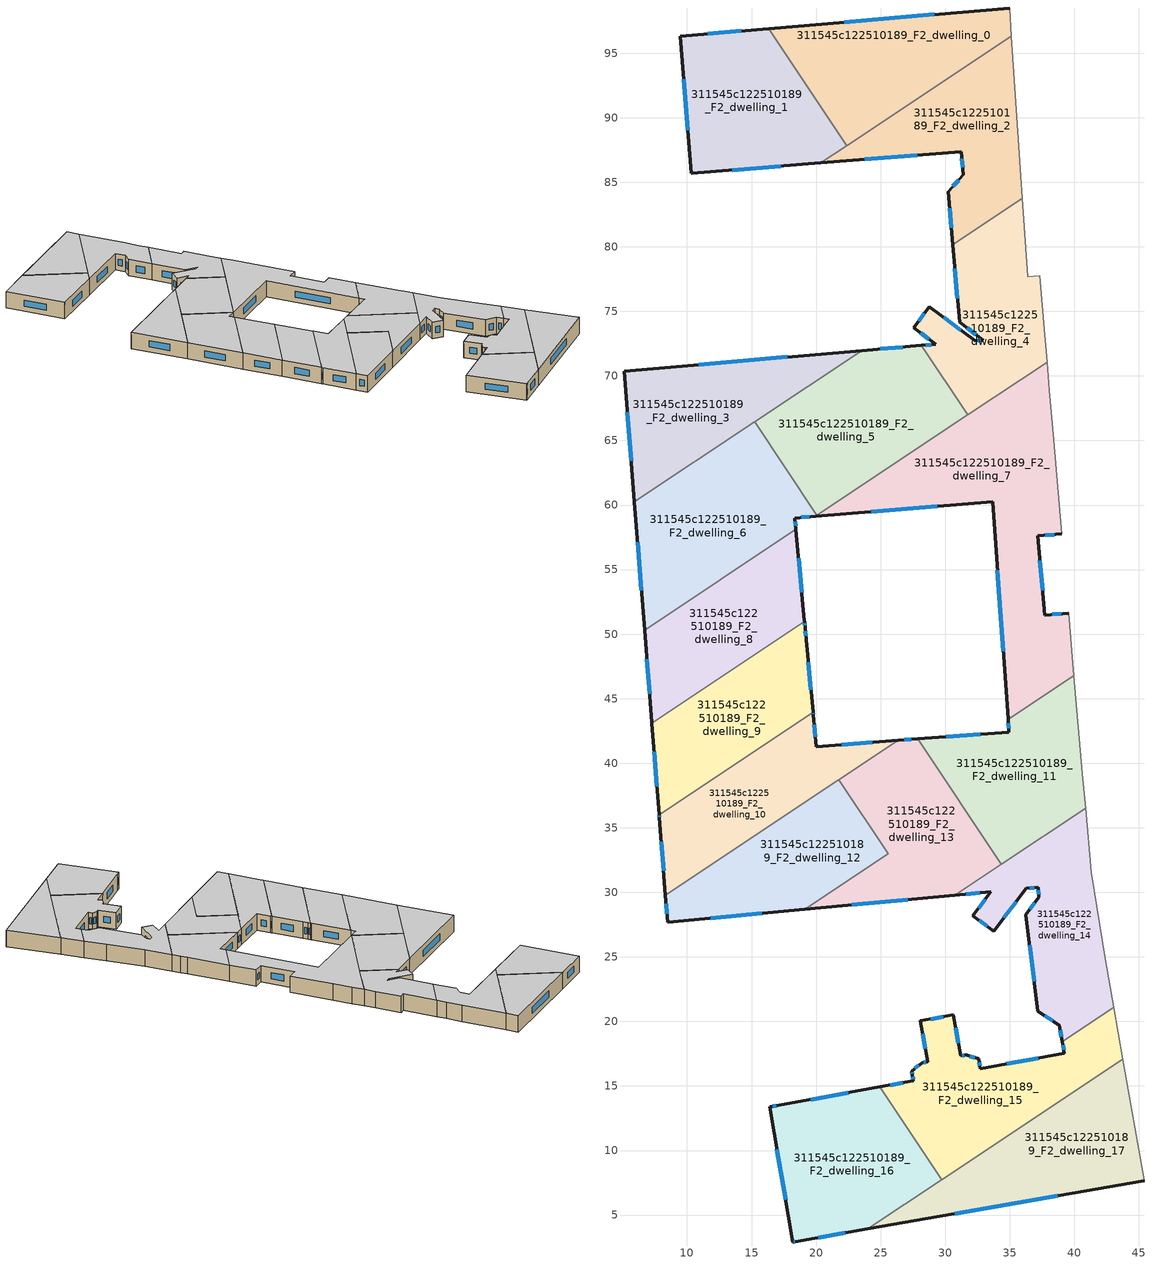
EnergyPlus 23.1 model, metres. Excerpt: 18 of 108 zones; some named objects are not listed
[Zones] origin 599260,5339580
311545c122510189_F2_dwelling_0
 floor to 311545c122510189_F1_dwelling_0 (EU_floor_Construction): 34.98,98.5 35.13,96.33 22.38,87.83 16.34,96.9 z6
 wall outside (EU_wall_Construction): 34.98,98.5 16.34,96.9 z6:9
 wall adiabatic (EU_wall_Construction): 35.13,96.33 34.98,98.5 z6:9
 wall to 311545c122510189_F2_dwelling_1 (EU_wall_Construction): 16.34,96.9 22.38,87.83 z6:9
 wall to 311545c122510189_F2_dwelling_2 (EU_wall_Construction): 22.38,87.83 35.13,96.33 z6:9
 window (EU_Window_Construction): 29.14,98 22.19,97.4 z6.94:8.06
 ceiling to 311545c122510189_F3_dwelling_0 (EU_floor_Construction): 35.13,96.33 34.98,98.5 16.34,96.9 22.38,87.83 z9
311545c122510189_F2_dwelling_1
 floor to 311545c122510189_F1_dwelling_1 (EU_floor_Construction): 16.34,96.9 22.38,87.83 20.38,86.5 10.38,85.69 10.32,85.69 9.47,96.31 z6
 wall outside (EU_wall_Construction): 16.34,96.9 9.47,96.31 10.32,85.69 10.38,85.69 20.38,86.5 z6:9
 wall to 311545c122510189_F2_dwelling_2 (EU_wall_Construction): 20.38,86.5 22.38,87.83 z6:9
 window (EU_Window_Construction): 13.52,85.95 17.24,86.25 / 9.74,92.98 10.05,89.02 / 14.19,96.72 11.63,96.5 z6.94:8.06
 ceiling to 311545c122510189_F3_dwelling_1 (EU_floor_Construction): 22.38,87.83 16.34,96.9 9.47,96.31 10.32,85.69 10.38,85.69 20.38,86.5 z9
311545c122510189_F2_dwelling_10
 floor to 311545c122510189_F1_dwelling_10 (EU_floor_Construction): 26.35,41.76 8.33,29.76 7.85,35.82 7.84,35.99 19.77,43.93 19.78,43.76 20.02,41.29 z6
 wall outside (EU_wall_Construction): 7.84,35.99 7.85,35.82 8.33,29.76 / 26.35,41.76 20.02,41.29 19.78,43.76 19.77,43.93 z6:9
 wall to 311545c122510189_F2_dwelling_9 (EU_wall_Construction): 19.77,43.93 7.84,35.99 z6:9
 wall to 311545c122510189_F2_dwelling_12 (EU_wall_Construction): 8.33,29.76 21.77,38.71 z6:9
 wall to 311545c122510189_F2_dwelling_13 (EU_wall_Construction): 21.77,38.71 26.35,41.76 z6:9
 window (EU_Window_Construction): 8,33.92 8.18,31.66 / 7.85,35.94 7.85,35.87 / 19.78,43.82 19.77,43.88 / 19.95,42.07 19.86,42.99 / 24.36,41.62 22,41.44 z6.94:8.06
 ceiling to 311545c122510189_F3_dwelling_10 (EU_floor_Construction): 26.35,41.76 20.02,41.29 19.78,43.76 19.77,43.93 7.84,35.99 7.85,35.82 8.33,29.76 z9
311545c122510189_F2_dwelling_11
 floor to 311545c122510189_F1_dwelling_11 (EU_floor_Construction): 39.97,46.79 40.62,39.21 40.74,38.02 40.88,36.53 34.33,32.16 27.86,41.88 34.94,42.4 34.87,43.39 z6
 wall outside (EU_wall_Construction): 34.87,43.39 34.94,42.4 27.86,41.88 z6:9
 wall to 311545c122510189_F2_dwelling_13 (EU_wall_Construction): 27.86,41.88 34.33,32.16 z6:9
 wall to 311545c122510189_F2_dwelling_7 (EU_wall_Construction): 39.97,46.79 34.87,43.39 z6:9
 wall adiabatic (EU_wall_Construction): 40.88,36.53 40.74,38.02 40.62,39.21 39.97,46.79 z6:9
 wall to 311545c122510189_F2_dwelling_14 (EU_wall_Construction): 34.33,32.16 40.88,36.53 z6:9
 window (EU_Window_Construction): 32.72,42.24 30.08,42.04 / 34.89,43.08 34.92,42.71 z6.94:8.06
 ceiling to 311545c122510189_F3_dwelling_11 (EU_floor_Construction): 40.88,36.53 40.74,38.02 40.62,39.21 39.97,46.79 34.87,43.39 34.94,42.4 27.86,41.88 34.33,32.16 z9
311545c122510189_F2_dwelling_12
 floor to 311545c122510189_F1_dwelling_12 (EU_floor_Construction): 21.77,38.71 25.59,32.98 19.14,28.68 8.5,27.68 8.33,29.76 z6
 wall outside (EU_wall_Construction): 8.33,29.76 8.5,27.68 19.14,28.68 z6:9
 wall to 311545c122510189_F2_dwelling_13 (EU_wall_Construction): 19.14,28.68 25.59,32.98 21.77,38.71 z6:9
 window (EU_Window_Construction): 11.83,27.99 15.8,28.37 / 8.38,29.11 8.45,28.33 z6.94:8.06
 ceiling to 311545c122510189_F3_dwelling_12 (EU_floor_Construction): 25.59,32.98 21.77,38.71 8.33,29.76 8.5,27.68 19.14,28.68 z9
311545c122510189_F2_dwelling_13
 floor to 311545c122510189_F1_dwelling_13 (EU_floor_Construction): 27.86,41.88 34.33,32.16 30.75,29.78 19.14,28.68 25.59,32.98 21.77,38.71 26.35,41.76 z6
 wall outside (EU_wall_Construction): 27.86,41.88 26.35,41.76 / 19.14,28.68 30.75,29.78 z6:9
 wall to 311545c122510189_F2_dwelling_14 (EU_wall_Construction): 30.75,29.78 34.33,32.16 z6:9
 window (EU_Window_Construction): 27.39,41.84 26.82,41.8 / 22.78,29.03 27.11,29.44 z6.94:8.06
 ceiling to 311545c122510189_F3_dwelling_13 (EU_floor_Construction): 34.33,32.16 27.86,41.88 26.35,41.76 21.77,38.71 25.59,32.98 19.14,28.68 30.75,29.78 z9
311545c122510189_F2_dwelling_14
 floor to 311545c122510189_F1_dwelling_14 (EU_floor_Construction): 40.88,36.53 41.32,31.55 42.39,24.87 43.06,21.09 39.07,18.43 38.84,19.7 37.18,20.78 36.25,28.26 37.25,29.62 37.2,30.39 36.28,30.31 33.77,26.98 32.15,28.2 33.54,30.05 30.75,29.78 z6
 wall outside (EU_wall_Construction): 30.75,29.78 33.54,30.05 32.15,28.2 33.77,26.98 36.28,30.31 37.2,30.39 37.25,29.62 36.25,28.26 37.18,20.78 38.84,19.7 39.07,18.43 z6:9
 wall adiabatic (EU_wall_Construction): 43.06,21.09 42.39,24.87 41.32,31.55 40.88,36.53 z6:9
 wall to 311545c122510189_F2_dwelling_15 (EU_wall_Construction): 39.07,18.43 43.06,21.09 z6:9
 window (EU_Window_Construction): 37.7,20.45 38.32,20.04 / 36.54,25.91 36.89,23.13 / 36.94,29.2 36.57,28.68 / 37.21,30.15 37.23,29.87 / 36.57,30.33 36.91,30.37 / 34.55,28.02 35.49,29.26 / 32.66,27.82 33.26,27.36 / 33.11,29.47 32.59,28.78 / 31.63,29.86 32.67,29.96 / 38.91,19.3 39,18.83 z6.94:8.06
 ceiling to 311545c122510189_F3_dwelling_14 (EU_floor_Construction): 43.06,21.09 42.39,24.87 41.32,31.55 40.88,36.53 30.75,29.78 33.54,30.05 32.15,28.2 33.77,26.98 36.28,30.31 37.2,30.39 37.25,29.62 36.25,28.26 37.18,20.78 38.84,19.7 39.07,18.43 z9
311545c122510189_F2_dwelling_15
 floor to 311545c122510189_F1_dwelling_15 (EU_floor_Construction): 43.06,21.09 43.76,17.08 29.74,7.74 24.95,14.93 27.54,15.4 27.46,15.83 27.4,16.15 28.21,16.8 28.64,16.88 28.07,20.04 30.64,20.5 31.21,17.34 31.6,17.41 32.59,17.09 32.72,16.34 39.24,17.52 39.07,18.43 z6
 wall outside (EU_wall_Construction): 39.07,18.43 39.24,17.52 32.72,16.34 32.59,17.09 31.6,17.41 31.21,17.34 30.64,20.5 28.07,20.04 28.64,16.88 28.21,16.8 27.4,16.15 27.46,15.83 27.54,15.4 24.95,14.93 z6:9
 wall adiabatic (EU_wall_Construction): 43.76,17.08 43.06,21.09 z6:9
 wall to 311545c122510189_F2_dwelling_16 (EU_wall_Construction): 24.95,14.93 29.74,7.74 z6:9
 wall to 311545c122510189_F2_dwelling_17 (EU_wall_Construction): 29.74,7.74 43.76,17.08 z6:9
 window (EU_Window_Construction): 27.96,16.6 27.65,16.36 / 28.5,16.85 28.35,16.82 / 28.25,19.05 28.46,17.87 / 29.83,20.36 28.87,20.18 / 31.03,18.33 30.82,19.51 / 31.48,17.38 31.33,17.36 / 32.28,17.19 31.91,17.31 / 32.68,16.57 32.63,16.86 / 37.2,17.15 34.76,16.71 / 39.13,18.15 39.19,17.81 / 26.73,15.25 25.76,15.07 / 27.48,15.7 27.51,15.53 / 27.41,16.05 27.44,15.93 z6.94:8.06
 ceiling to 311545c122510189_F3_dwelling_15 (EU_floor_Construction): 43.76,17.08 43.06,21.09 39.07,18.43 39.24,17.52 32.72,16.34 32.59,17.09 31.6,17.41 31.21,17.34 30.64,20.5 28.07,20.04 28.64,16.88 28.21,16.8 27.4,16.15 27.46,15.83 27.54,15.4 24.95,14.93 29.74,7.74 z9
311545c122510189_F2_dwelling_16
 floor to 311545c122510189_F1_dwelling_16 (EU_floor_Construction): 24.95,14.93 29.74,7.74 24.02,3.93 18.4,2.95 18.2,2.92 16.41,13.38 17.12,13.51 z6
 wall outside (EU_wall_Construction): 24.95,14.93 17.12,13.51 16.41,13.38 18.2,2.92 18.4,2.95 24.02,3.93 z6:9
 wall to 311545c122510189_F2_dwelling_17 (EU_wall_Construction): 24.02,3.93 29.74,7.74 z6:9
 window (EU_Window_Construction): 18.26,2.93 18.33,2.94 / 16.97,10.1 17.63,6.2 / 16.9,13.47 16.63,13.42 / 22.5,14.48 19.58,13.95 / 20.16,3.26 22.26,3.62 z6.94:8.06
 ceiling to 311545c122510189_F3_dwelling_16 (EU_floor_Construction): 29.74,7.74 24.95,14.93 17.12,13.51 16.41,13.38 18.2,2.92 18.4,2.95 24.02,3.93 z9
311545c122510189_F2_dwelling_17
 floor to 311545c122510189_F1_dwelling_17 (EU_floor_Construction): 43.76,17.08 45.41,7.7 45.43,7.67 24.02,3.93 z6
 wall outside (EU_wall_Construction): 24.02,3.93 45.43,7.67 z6:9
 wall adiabatic (EU_wall_Construction): 45.43,7.67 45.41,7.7 43.76,17.08 z6:9
 window (EU_Window_Construction): 30.73,5.1 38.72,6.5 z6.94:8.06
 ceiling to 311545c122510189_F3_dwelling_17 (EU_floor_Construction): 45.43,7.67 45.41,7.7 43.76,17.08 24.02,3.93 z9
311545c122510189_F2_dwelling_2
 floor to 311545c122510189_F1_dwelling_2 (EU_floor_Construction): 35.13,96.33 35.67,88.36 35.86,85.45 35.97,83.75 30.6,80.17 30.24,84.28 31.39,85.58 31.24,87.38 20.38,86.5 z6
 wall outside (EU_wall_Construction): 20.38,86.5 31.24,87.38 31.39,85.58 30.24,84.28 30.6,80.17 z6:9
 wall adiabatic (EU_wall_Construction): 35.97,83.75 35.86,85.45 35.67,88.36 35.13,96.33 z6:9
 wall to 311545c122510189_F2_dwelling_4 (EU_wall_Construction): 30.6,80.17 35.97,83.75 z6:9
 window (EU_Window_Construction): 31.03,85.17 30.6,84.69 / 31.29,86.82 31.34,86.14 / 23.78,86.78 27.83,87.1 / 30.35,82.99 30.49,81.46 z6.94:8.06
 ceiling to 311545c122510189_F3_dwelling_2 (EU_floor_Construction): 35.97,83.75 35.86,85.45 35.67,88.36 35.13,96.33 20.38,86.5 31.24,87.38 31.39,85.58 30.24,84.28 30.6,80.17 z9
311545c122510189_F2_dwelling_3
 floor to 311545c122510189_F1_dwelling_3 (EU_floor_Construction): 23.54,71.96 5.93,60.24 5.13,70.37 z6
 wall outside (EU_wall_Construction): 23.54,71.96 5.13,70.37 5.93,60.24 z6:9
 wall to 311545c122510189_F2_dwelling_6 (EU_wall_Construction): 5.93,60.24 15.24,66.43 z6:9
 wall to 311545c122510189_F2_dwelling_5 (EU_wall_Construction): 15.24,66.43 23.54,71.96 z6:9
 window (EU_Window_Construction): 5.38,67.2 5.68,63.41 / 17.77,71.46 10.9,70.87 z6.94:8.06
 ceiling to 311545c122510189_F3_dwelling_3 (EU_floor_Construction): 23.54,71.96 5.13,70.37 5.93,60.24 z9
311545c122510189_F2_dwelling_4
 floor to 311545c122510189_F1_dwelling_4 (EU_floor_Construction): 35.97,83.75 36.39,77.66 37.33,77.74 37.72,73.19 37.9,71.07 31.75,66.98 28.17,72.36 29.26,72.46 27.56,73.72 28.78,75.36 32.33,72.72 32.95,72.77 31.12,74.14 30.6,80.17 z6
 wall outside (EU_wall_Construction): 30.6,80.17 31.12,74.14 32.95,72.77 32.33,72.72 28.78,75.36 27.56,73.72 29.26,72.46 28.17,72.36 z6:9
 wall adiabatic (EU_wall_Construction): 37.9,71.07 37.72,73.19 37.33,77.74 36.39,77.66 35.97,83.75 z6:9
 wall to 311545c122510189_F2_dwelling_5 (EU_wall_Construction): 28.17,72.36 31.75,66.98 z6:9
 wall to 311545c122510189_F2_dwelling_7 (EU_wall_Construction): 31.75,66.98 37.9,71.07 z6:9
 window (EU_Window_Construction): 32.76,72.76 32.52,72.74 / 31.69,73.71 32.38,73.2 / 30.76,78.28 30.95,76.03 / 28.92,72.43 28.51,72.39 / 28.09,73.33 28.73,72.85 / 28.39,74.85 27.94,74.24 / 31.22,73.55 29.89,74.53 z6.94:8.06
 ceiling to 311545c122510189_F3_dwelling_4 (EU_floor_Construction): 37.9,71.07 37.72,73.19 37.33,77.74 36.39,77.66 35.97,83.75 30.6,80.17 31.12,74.14 32.95,72.77 32.33,72.72 28.78,75.36 27.56,73.72 29.26,72.46 28.17,72.36 31.75,66.98 z9
311545c122510189_F2_dwelling_5
 floor to 311545c122510189_F1_dwelling_5 (EU_floor_Construction): 28.17,72.36 31.75,66.98 20.06,59.19 15.24,66.43 23.54,71.96 z6
 wall outside (EU_wall_Construction): 28.17,72.36 23.54,71.96 z6:9
 wall to 311545c122510189_F2_dwelling_6 (EU_wall_Construction): 15.24,66.43 20.06,59.19 z6:9
 wall to 311545c122510189_F2_dwelling_7 (EU_wall_Construction): 20.06,59.19 31.75,66.98 z6:9
 window (EU_Window_Construction): 26.71,72.24 24.99,72.09 z6.94:8.06
 ceiling to 311545c122510189_F3_dwelling_5 (EU_floor_Construction): 31.75,66.98 28.17,72.36 23.54,71.96 15.24,66.43 20.06,59.19 z9
311545c122510189_F2_dwelling_6
 floor to 311545c122510189_F1_dwelling_6 (EU_floor_Construction): 15.24,66.43 20.06,59.19 19.96,59.12 18.35,58.99 18.43,58.11 6.71,50.3 5.93,60.24 z6
 wall outside (EU_wall_Construction): 5.93,60.24 6.71,50.3 / 18.43,58.11 18.35,58.99 19.96,59.12 z6:9
 wall to 311545c122510189_F2_dwelling_8 (EU_wall_Construction): 6.71,50.3 18.43,58.11 z6:9
 wall to 311545c122510189_F2_dwelling_7 (EU_wall_Construction): 19.96,59.12 20.06,59.19 z6:9
 window (EU_Window_Construction): 6.17,57.12 6.47,53.42 / 18.86,59.03 19.46,59.08 / 18.41,58.38 18.38,58.71 z6.94:8.06
 ceiling to 311545c122510189_F3_dwelling_6 (EU_floor_Construction): 18.43,58.11 18.35,58.99 19.96,59.12 20.06,59.19 15.24,66.43 5.93,60.24 6.71,50.3 z9
311545c122510189_F2_dwelling_7
 floor to 311545c122510189_F1_dwelling_7 (EU_floor_Construction): 37.9,71.07 38.08,68.87 38.38,65.48 39.03,57.76 37.17,57.6 37.71,51.47 39.56,51.63 39.97,46.79 34.87,43.39 33.68,60.25 19.96,59.12 z6
 wall outside (EU_wall_Construction): 39.56,51.63 37.71,51.47 37.17,57.6 39.03,57.76 / 19.96,59.12 33.68,60.25 34.87,43.39 z6:9
 wall adiabatic (EU_wall_Construction): 39.97,46.79 39.56,51.63 / 39.03,57.76 38.38,65.48 38.08,68.87 37.9,71.07 z6:9
 window (EU_Window_Construction): 37.76,57.65 38.45,57.71 / 37.54,53.39 37.34,55.68 / 38.98,51.58 38.29,51.52 / 34.05,54.96 34.49,48.67 / 24.26,59.48 29.38,59.89 z6.94:8.06
 ceiling to 311545c122510189_F3_dwelling_7 (EU_floor_Construction): 39.97,46.79 39.56,51.63 37.71,51.47 37.17,57.6 39.03,57.76 38.38,65.48 38.08,68.87 37.9,71.07 19.96,59.12 33.68,60.25 34.87,43.39 z9
311545c122510189_F2_dwelling_8
 floor to 311545c122510189_F1_dwelling_8 (EU_floor_Construction): 18.43,58.11 19.1,51.03 19.11,50.98 7.28,43.1 7.28,43.16 6.71,50.3 z6
 wall outside (EU_wall_Construction): 6.71,50.3 7.28,43.16 7.28,43.1 / 19.11,50.98 19.1,51.03 18.43,58.11 z6:9
 wall to 311545c122510189_F2_dwelling_9 (EU_wall_Construction): 7.28,43.1 19.11,50.98 z6:9
 window (EU_Window_Construction): 6.89,48.06 7.1,45.4 / 18.89,53.25 18.64,55.89 z6.94:8.06
 ceiling to 311545c122510189_F3_dwelling_8 (EU_floor_Construction): 19.11,50.98 19.1,51.03 18.43,58.11 6.71,50.3 7.28,43.16 7.28,43.1 z9
311545c122510189_F2_dwelling_9
 floor to 311545c122510189_F1_dwelling_9 (EU_floor_Construction): 19.11,50.98 19.15,50.55 19.23,49.57 19.77,43.93 7.84,35.99 7.28,43.1 z6
 wall outside (EU_wall_Construction): 19.77,43.93 19.23,49.57 19.15,50.55 19.11,50.98 / 7.28,43.1 7.84,35.99 z6:9
 window (EU_Window_Construction): 19.14,50.68 19.12,50.84 / 19.21,49.87 19.18,50.24 / 19.6,45.7 19.4,47.8 / 7.46,40.87 7.67,38.22 z6.94:8.06
 ceiling to 311545c122510189_F3_dwelling_9 (EU_floor_Construction): 19.77,43.93 19.23,49.57 19.15,50.55 19.11,50.98 7.28,43.1 7.84,35.99 z9
[Building]
EU S2 Campaign: North Axis=0; Terrain=City; Solar Distribution=FullExterior
[Site:Location]
Vienna: Latitude=48; Longitude=16.5; Time Zone=1; Elevation=183
[SizingPeriod:WeatherFileDays]
AnnualSizingPeriod: Begin Month=1; Begin Day of Month=1; End Month=12; End Day of Month=31; Day of Week for Start Day=Monday; Use Weather File Daylight Saving Period=No; Use Weather File Rain and Snow Indicators=No
[MATERIAL]
EU_InternalMass_Material: Roughness=MediumRough; Thickness=0.1; Conductivity=1; Density=1800; Specific Heat=900; Thermal Absorptance=0.9; Solar Absorptance=0.7; Visible Absorptance=0.7
[MATERIAL:NOMASS] Roughness=MediumRough; Thermal Absorptance=0.9; Solar Absorptance=0.7; Visible Absorptance=0.7
Name | Thermal Resistance
EU_wall_NoMass | 0.914258
EU_floor_NoMass | 1.09711
[WINDOWMATERIAL:SIMPLEGLAZINGSYSTEM]
EU_Window_SimpleGlazing: UFactor=2.09642; Solar Heat Gain Coefficient=0.65; Visible Transmittance=0.65
[CONSTRUCTION]
EU_wall_Construction: EU_wall_NoMass
EU_floor_Construction: EU_floor_NoMass
EU_Window_Construction: EU_Window_SimpleGlazing
EU_InternalMass_Construction: EU_InternalMass_Material
[ZONE] Type=1; Multiplier=1; Ceiling Height=autocalculate; Floor Area=autocalculate; Part of Total Floor Area=Yes
Name | Volume
311545c122510189_F2_dwelling_0 | 311.303
311545c122510189_F2_dwelling_1 | 311.32
311545c122510189_F2_dwelling_10 | 269.055
311545c122510189_F2_dwelling_11 | 295.925
311545c122510189_F2_dwelling_12 | 280.53
311545c122510189_F2_dwelling_13 | 295.909
311545c122510189_F2_dwelling_14 | 290.134
311545c122510189_F2_dwelling_15 | 321.895
311545c122510189_F2_dwelling_16 | 321.857
311545c122510189_F2_dwelling_17 | 311.333
311545c122510189_F2_dwelling_2 | 284.45
311545c122510189_F2_dwelling_3 | 281.851
311545c122510189_F2_dwelling_4 | 283.962
311545c122510189_F2_dwelling_5 | 353.111
311545c122510189_F2_dwelling_6 | 353.114
311545c122510189_F2_dwelling_7 | 503.528
311545c122510189_F2_dwelling_8 | 267.634
311545c122510189_F2_dwelling_9 | 266.615
[INTERNALMASS] Construction=EU_InternalMass_Construction
Name | Zone or ZoneList | Surface Area
311545c122510189_F2_dwelling_0_EU_InternalMass | 311545c122510189_F2_dwelling_0 | 103.767
311545c122510189_F2_dwelling_1_EU_InternalMass | 311545c122510189_F2_dwelling_1 | 103.773
311545c122510189_F2_dwelling_2_EU_InternalMass | 311545c122510189_F2_dwelling_2 | 94.817
311545c122510189_F2_dwelling_3_EU_InternalMass | 311545c122510189_F2_dwelling_3 | 93.9516
311545c122510189_F2_dwelling_4_EU_InternalMass | 311545c122510189_F2_dwelling_4 | 94.6555
311545c122510189_F2_dwelling_5_EU_InternalMass | 311545c122510189_F2_dwelling_5 | 117.707
311545c122510189_F2_dwelling_6_EU_InternalMass | 311545c122510189_F2_dwelling_6 | 117.703
311545c122510189_F2_dwelling_7_EU_InternalMass | 311545c122510189_F2_dwelling_7 | 167.845
311545c122510189_F2_dwelling_8_EU_InternalMass | 311545c122510189_F2_dwelling_8 | 89.208
311545c122510189_F2_dwelling_9_EU_InternalMass | 311545c122510189_F2_dwelling_9 | 88.8666
311545c122510189_F2_dwelling_10_EU_InternalMass | 311545c122510189_F2_dwelling_10 | 89.6869
311545c122510189_F2_dwelling_11_EU_InternalMass | 311545c122510189_F2_dwelling_11 | 98.6419
311545c122510189_F2_dwelling_12_EU_InternalMass | 311545c122510189_F2_dwelling_12 | 93.5087
311545c122510189_F2_dwelling_13_EU_InternalMass | 311545c122510189_F2_dwelling_13 | 98.6368
311545c122510189_F2_dwelling_14_EU_InternalMass | 311545c122510189_F2_dwelling_14 | 96.712
311545c122510189_F2_dwelling_15_EU_InternalMass | 311545c122510189_F2_dwelling_15 | 107.296
311545c122510189_F2_dwelling_16_EU_InternalMass | 311545c122510189_F2_dwelling_16 | 107.286
311545c122510189_F2_dwelling_17_EU_InternalMass | 311545c122510189_F2_dwelling_17 | 103.778
[OTHEREQUIPMENT] Fuel Type=Electricity; Design Level Calculation Method=Watts/Area; Power per Zone Floor Area=1; Fraction Latent=0; Fraction Radiant=0; Fraction Lost=0; Carbon Dioxide Generation Rate=0; EndUse Subcategory=EU_Step8_InternalGains
Name | Zone or ZoneList or Space or SpaceList | Schedule
EU_Step8_InternalGain_311545c122510189_F2_dwelling_0_f000 | 311545c122510189_F2_dwelling_0 | EU_Step8_GainSchedule_311545c122510189_F2_dwelling_0_f000
EU_Step8_InternalGain_311545c122510189_F2_dwelling_1_f000 | 311545c122510189_F2_dwelling_1 | EU_Step8_GainSchedule_311545c122510189_F2_dwelling_1_f000
EU_Step8_InternalGain_311545c122510189_F2_dwelling_2_f000 | 311545c122510189_F2_dwelling_2 | EU_Step8_GainSchedule_311545c122510189_F2_dwelling_2_f000
EU_Step8_InternalGain_311545c122510189_F2_dwelling_3_f000 | 311545c122510189_F2_dwelling_3 | EU_Step8_GainSchedule_311545c122510189_F2_dwelling_3_f000
EU_Step8_InternalGain_311545c122510189_F2_dwelling_4_f000 | 311545c122510189_F2_dwelling_4 | EU_Step8_GainSchedule_311545c122510189_F2_dwelling_4_f000
EU_Step8_InternalGain_311545c122510189_F2_dwelling_5_f000 | 311545c122510189_F2_dwelling_5 | EU_Step8_GainSchedule_311545c122510189_F2_dwelling_5_f000
EU_Step8_InternalGain_311545c122510189_F2_dwelling_6_f000 | 311545c122510189_F2_dwelling_6 | EU_Step8_GainSchedule_311545c122510189_F2_dwelling_6_f000
EU_Step8_InternalGain_311545c122510189_F2_dwelling_7_f000 | 311545c122510189_F2_dwelling_7 | EU_Step8_GainSchedule_311545c122510189_F2_dwelling_7_f000
EU_Step8_InternalGain_311545c122510189_F2_dwelling_8_f000 | 311545c122510189_F2_dwelling_8 | EU_Step8_GainSchedule_311545c122510189_F2_dwelling_8_f000
EU_Step8_InternalGain_311545c122510189_F2_dwelling_9_f000 | 311545c122510189_F2_dwelling_9 | EU_Step8_GainSchedule_311545c122510189_F2_dwelling_9_f000
EU_Step8_InternalGain_311545c122510189_F2_dwelling_10_f000 | 311545c122510189_F2_dwelling_10 | EU_Step8_GainSchedule_311545c122510189_F2_dwelling_10_f000
EU_Step8_InternalGain_311545c122510189_F2_dwelling_11_f000 | 311545c122510189_F2_dwelling_11 | EU_Step8_GainSchedule_311545c122510189_F2_dwelling_11_f000
EU_Step8_InternalGain_311545c122510189_F2_dwelling_12_f000 | 311545c122510189_F2_dwelling_12 | EU_Step8_GainSchedule_311545c122510189_F2_dwelling_12_f000
EU_Step8_InternalGain_311545c122510189_F2_dwelling_13_f000 | 311545c122510189_F2_dwelling_13 | EU_Step8_GainSchedule_311545c122510189_F2_dwelling_13_f000
EU_Step8_InternalGain_311545c122510189_F2_dwelling_14_f000 | 311545c122510189_F2_dwelling_14 | EU_Step8_GainSchedule_311545c122510189_F2_dwelling_14_f000
EU_Step8_InternalGain_311545c122510189_F2_dwelling_15_f000 | 311545c122510189_F2_dwelling_15 | EU_Step8_GainSchedule_311545c122510189_F2_dwelling_15_f000
EU_Step8_InternalGain_311545c122510189_F2_dwelling_16_f000 | 311545c122510189_F2_dwelling_16 | EU_Step8_GainSchedule_311545c122510189_F2_dwelling_16_f000
EU_Step8_InternalGain_311545c122510189_F2_dwelling_17_f000 | 311545c122510189_F2_dwelling_17 | EU_Step8_GainSchedule_311545c122510189_F2_dwelling_17_f000
[ZONEVENTILATION:DESIGNFLOWRATE] Schedule=EU_AlwaysOn; Design Flow Rate Calculation Method=AirChanges/Hour; Air Changes per Hour=0.546891; Ventilation Type=Natural; Fan Pressure Rise=0; Fan Total Efficiency=1; Constant Term Coefficient=1; Temperature Term Coefficient=0; Velocity Term Coefficient=0; Velocity Squared Term Coefficient=0; Minimum Indoor Temperature=-100; Maximum Indoor Temperature=100; Delta Temperature=-100; Minimum Outdoor Temperature=-100; Maximum Outdoor Temperature=100; Maximum Wind Speed=40
Name | Zone or ZoneList or Space or SpaceList
EU_ConstantAir_311545c122510189_F2_dwelling_0 | 311545c122510189_F2_dwelling_0
EU_ConstantAir_311545c122510189_F2_dwelling_1 | 311545c122510189_F2_dwelling_1
EU_ConstantAir_311545c122510189_F2_dwelling_2 | 311545c122510189_F2_dwelling_2
EU_ConstantAir_311545c122510189_F2_dwelling_3 | 311545c122510189_F2_dwelling_3
EU_ConstantAir_311545c122510189_F2_dwelling_4 | 311545c122510189_F2_dwelling_4
EU_ConstantAir_311545c122510189_F2_dwelling_5 | 311545c122510189_F2_dwelling_5
EU_ConstantAir_311545c122510189_F2_dwelling_6 | 311545c122510189_F2_dwelling_6
EU_ConstantAir_311545c122510189_F2_dwelling_7 | 311545c122510189_F2_dwelling_7
EU_ConstantAir_311545c122510189_F2_dwelling_8 | 311545c122510189_F2_dwelling_8
EU_ConstantAir_311545c122510189_F2_dwelling_9 | 311545c122510189_F2_dwelling_9
EU_ConstantAir_311545c122510189_F2_dwelling_10 | 311545c122510189_F2_dwelling_10
EU_ConstantAir_311545c122510189_F2_dwelling_11 | 311545c122510189_F2_dwelling_11
EU_ConstantAir_311545c122510189_F2_dwelling_12 | 311545c122510189_F2_dwelling_12
EU_ConstantAir_311545c122510189_F2_dwelling_13 | 311545c122510189_F2_dwelling_13
EU_ConstantAir_311545c122510189_F2_dwelling_14 | 311545c122510189_F2_dwelling_14
EU_ConstantAir_311545c122510189_F2_dwelling_15 | 311545c122510189_F2_dwelling_15
EU_ConstantAir_311545c122510189_F2_dwelling_16 | 311545c122510189_F2_dwelling_16
EU_ConstantAir_311545c122510189_F2_dwelling_17 | 311545c122510189_F2_dwelling_17
[HVACTEMPLATE:ZONE:IDEALLOADSAIRSYSTEM] System Availability Schedule=EU_AlwaysOn; Maximum Heating Supply Air Temperature=50; Minimum Cooling Supply Air Temperature=13; Maximum Heating Supply Air Humidity Ratio=0.0156; Minimum Cooling Supply Air Humidity Ratio=0.0077; Heating Limit=NoLimit; Cooling Limit=NoLimit; Heating Availability Schedule=EU_AlwaysOn; Cooling Availability Schedule=EU_CoolingOff; Dehumidification Control Type=ConstantSensibleHeatRatio; Cooling Sensible Heat Ratio=0.7; Dehumidification Setpoint=60; Humidification Control Type=None; Humidification Setpoint=30; Outdoor Air Method=None; Outdoor Air Flow Rate per Person=0.00944; Outdoor Air Flow Rate per Zone Floor Area=0; Outdoor Air Flow Rate per Zone=0; Demand Controlled Ventilation Type=None; Outdoor Air Economizer Type=NoEconomizer; Heat Recovery Type=None; Sensible Heat Recovery Effectiveness=0.7; Latent Heat Recovery Effectiveness=0.65
Name | Template Thermostat
311545c122510189_F2_dwelling_0 | EU_HeatOnly_311545c122510189_F2_dwelling_0
311545c122510189_F2_dwelling_1 | EU_HeatOnly_311545c122510189_F2_dwelling_1
311545c122510189_F2_dwelling_2 | EU_HeatOnly_311545c122510189_F2_dwelling_2
311545c122510189_F2_dwelling_3 | EU_HeatOnly_311545c122510189_F2_dwelling_3
311545c122510189_F2_dwelling_4 | EU_HeatOnly_311545c122510189_F2_dwelling_4
311545c122510189_F2_dwelling_5 | EU_HeatOnly_311545c122510189_F2_dwelling_5
311545c122510189_F2_dwelling_6 | EU_HeatOnly_311545c122510189_F2_dwelling_6
311545c122510189_F2_dwelling_7 | EU_HeatOnly_311545c122510189_F2_dwelling_7
311545c122510189_F2_dwelling_8 | EU_HeatOnly_311545c122510189_F2_dwelling_8
311545c122510189_F2_dwelling_9 | EU_HeatOnly_311545c122510189_F2_dwelling_9
311545c122510189_F2_dwelling_10 | EU_HeatOnly_311545c122510189_F2_dwelling_10
311545c122510189_F2_dwelling_11 | EU_HeatOnly_311545c122510189_F2_dwelling_11
311545c122510189_F2_dwelling_12 | EU_HeatOnly_311545c122510189_F2_dwelling_12
311545c122510189_F2_dwelling_13 | EU_HeatOnly_311545c122510189_F2_dwelling_13
311545c122510189_F2_dwelling_14 | EU_HeatOnly_311545c122510189_F2_dwelling_14
311545c122510189_F2_dwelling_15 | EU_HeatOnly_311545c122510189_F2_dwelling_15
311545c122510189_F2_dwelling_16 | EU_HeatOnly_311545c122510189_F2_dwelling_16
311545c122510189_F2_dwelling_17 | EU_HeatOnly_311545c122510189_F2_dwelling_17
[SIZING:ZONE] Zone Cooling Design Supply Air Temperature Input Method=SupplyAirTemperature; Zone Cooling Design Supply Air Temperature=13; Zone Heating Design Supply Air Temperature Input Method=SupplyAirTemperature; Zone Heating Design Supply Air Temperature=50; Zone Cooling Design Supply Air Humidity Ratio=0.008; Zone Heating Design Supply Air Humidity Ratio=0.008; Cooling Design Air Flow Method=DesignDay; Cooling Design Air Flow Rate=0; Cooling Minimum Air Flow per Zone Floor Area=0.000762; Cooling Minimum Air Flow=0; Cooling Minimum Air Flow Fraction=0.2; Heating Design Air Flow Method=DesignDay; Heating Design Air Flow Rate=0; Heating Maximum Air Flow per Zone Floor Area=0.002032; Heating Maximum Air Flow=0.141576; Heating Maximum Air Flow Fraction=0.3; Account for Dedicated Outdoor Air System=No; Dedicated Outdoor Air System Control Strategy=NeutralSupplyAir; Dedicated Outdoor Air Low Setpoint Temperature for Design=autosize; Dedicated Outdoor Air High Setpoint Temperature for Design=autosize; Zone Load Sizing Method=Sensible Load Only No Latent Load; Zone Latent Cooling Design Supply Air Humidity Ratio Input Method=HumidityRatioDifference; Zone Cooling Design Supply Air Humidity Ratio Difference=0.005; Zone Latent Heating Design Supply Air Humidity Ratio Input Method=HumidityRatioDifference; Zone Humidification Design Supply Air Humidity Ratio Difference=0.005
311545c122510189_F2_dwelling_0; 311545c122510189_F2_dwelling_1; 311545c122510189_F2_dwelling_2; 311545c122510189_F2_dwelling_3; 311545c122510189_F2_dwelling_4; 311545c122510189_F2_dwelling_5; 311545c122510189_F2_dwelling_6; 311545c122510189_F2_dwelling_7; 311545c122510189_F2_dwelling_8; 311545c122510189_F2_dwelling_9; 311545c122510189_F2_dwelling_10; 311545c122510189_F2_dwelling_11; 311545c122510189_F2_dwelling_12; 311545c122510189_F2_dwelling_13; 311545c122510189_F2_dwelling_14; 311545c122510189_F2_dwelling_15; 311545c122510189_F2_dwelling_16; 311545c122510189_F2_dwelling_17
[SCHEDULE:CONSTANT]
Name | Hourly Value
EU_AlwaysOn | 1
EU_CoolingOff | 0
[SCHEDULE:FILE] Column Number=1; Rows to Skip at Top=0; Number of Hours of Data=8760; Column Separator=Comma; Interpolate to Timestep=No; Minutes per Item=60; Adjust Schedule for Daylight Savings=Yes
Name | File
EU_Step8_GainSchedule_311545c122510189_F2_dwelling_0_f000 | ../../schedules/311545c122510189/311545c122510189_F2_dwelling_0_f000_gain.csv
EU_Step8_GainSchedule_311545c122510189_F2_dwelling_1_f000 | ../../schedules/311545c122510189/311545c122510189_F2_dwelling_1_f000_gain.csv
EU_Step8_GainSchedule_311545c122510189_F2_dwelling_2_f000 | ../../schedules/311545c122510189/311545c122510189_F2_dwelling_2_f000_gain.csv
EU_Step8_GainSchedule_311545c122510189_F2_dwelling_3_f000 | ../../schedules/311545c122510189/311545c122510189_F2_dwelling_3_f000_gain.csv
EU_Step8_GainSchedule_311545c122510189_F2_dwelling_4_f000 | ../../schedules/311545c122510189/311545c122510189_F2_dwelling_4_f000_gain.csv
EU_Step8_GainSchedule_311545c122510189_F2_dwelling_5_f000 | ../../schedules/311545c122510189/311545c122510189_F2_dwelling_5_f000_gain.csv
EU_Step8_GainSchedule_311545c122510189_F2_dwelling_6_f000 | ../../schedules/311545c122510189/311545c122510189_F2_dwelling_6_f000_gain.csv
EU_Step8_GainSchedule_311545c122510189_F2_dwelling_7_f000 | ../../schedules/311545c122510189/311545c122510189_F2_dwelling_7_f000_gain.csv
EU_Step8_GainSchedule_311545c122510189_F2_dwelling_8_f000 | ../../schedules/311545c122510189/311545c122510189_F2_dwelling_8_f000_gain.csv
EU_Step8_GainSchedule_311545c122510189_F2_dwelling_9_f000 | ../../schedules/311545c122510189/311545c122510189_F2_dwelling_9_f000_gain.csv
EU_Step8_GainSchedule_311545c122510189_F2_dwelling_10_f000 | ../../schedules/311545c122510189/311545c122510189_F2_dwelling_10_f000_gain.csv
EU_Step8_GainSchedule_311545c122510189_F2_dwelling_11_f000 | ../../schedules/311545c122510189/311545c122510189_F2_dwelling_11_f000_gain.csv
EU_Step8_GainSchedule_311545c122510189_F2_dwelling_12_f000 | ../../schedules/311545c122510189/311545c122510189_F2_dwelling_12_f000_gain.csv
EU_Step8_GainSchedule_311545c122510189_F2_dwelling_13_f000 | ../../schedules/311545c122510189/311545c122510189_F2_dwelling_13_f000_gain.csv
EU_Step8_GainSchedule_311545c122510189_F2_dwelling_14_f000 | ../../schedules/311545c122510189/311545c122510189_F2_dwelling_14_f000_gain.csv
EU_Step8_GainSchedule_311545c122510189_F2_dwelling_15_f000 | ../../schedules/311545c122510189/311545c122510189_F2_dwelling_15_f000_gain.csv
EU_Step8_GainSchedule_311545c122510189_F2_dwelling_16_f000 | ../../schedules/311545c122510189/311545c122510189_F2_dwelling_16_f000_gain.csv
EU_Step8_GainSchedule_311545c122510189_F2_dwelling_17_f000 | ../../schedules/311545c122510189/311545c122510189_F2_dwelling_17_f000_gain.csv
